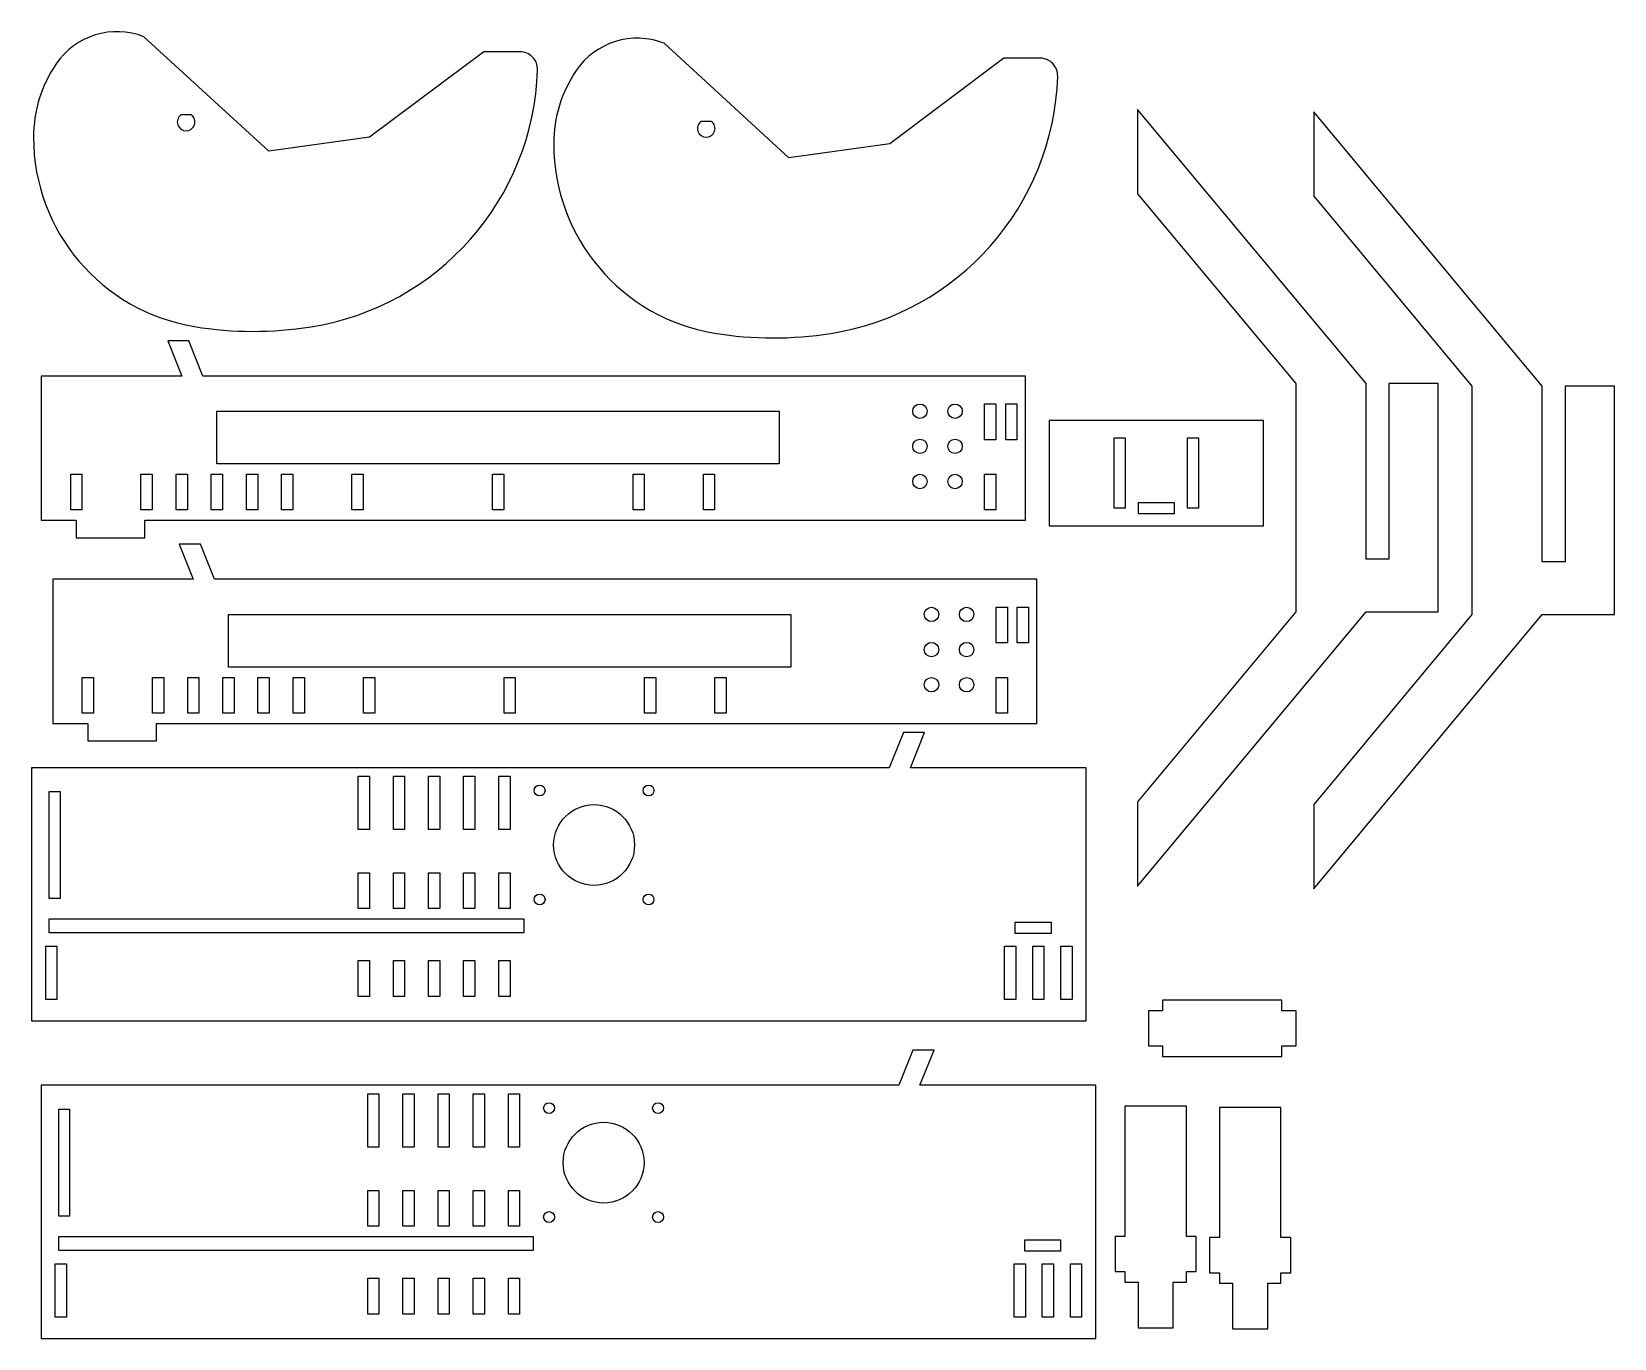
# Model space of a CAD drawing. Header units: millimetres. Extents: x 8 to 458, y 8 to 380.
import ezdxf

# ---------------------------------------------------------------- set-up
doc = ezdxf.new("R2010")
doc.units = ezdxf.units.MM

msp = doc.modelspace()

# ---------------------------------------------------------------- linework, layer by layer
for points in [[(151.61, 368.69, 0.423598), (146.62, 373.85), (136.32, 373.85), (103.83, 349.53), (75.13, 345.54), (39.62, 378.12, 0.350152), (14.63, 370.37, 0.150255), (8.22, 349.53, 0.367453), (54.01, 295.65, 0.079929), (87.08, 295.56, 0.359958)], [(299.59, 366.84, 0.423598), (294.59, 372), (284.3, 372), (251.81, 347.67), (223.11, 343.68), (187.6, 376.26, 0.350152), (162.61, 368.52, 0.150255), (156.2, 347.67, 0.367453), (201.98, 293.79, 0.079929), (235.06, 293.7, 0.359958)], [(50.13, 355.85, 3), (53.13, 355.85)], [(198.11, 354, 3), (201.11, 354)]]:
    msp.add_lwpolyline(points, format="xyb", close=True)
for points in [[(407.83, 279.46), (393.83, 279.46), (393.83, 229.46), (387.33, 229.46), (387.33, 279.46), (322.33, 357.46), (322.33, 333.46), (367.33, 279.46), (367.33, 214.46), (322.33, 160.46), (322.33, 136.46), (387.33, 214.46), (407.83, 214.46)], [(457.95, 278.71), (443.95, 278.71), (443.95, 228.71), (437.45, 228.71), (437.45, 278.71), (372.45, 356.71), (372.45, 332.71), (417.45, 278.71), (417.45, 213.71), (372.45, 159.71), (372.45, 135.71), (437.45, 213.71), (457.95, 213.71)], [(290.39, 240.57), (290.39, 281.57), (56.39, 281.57), (52.39, 291.57), (46.39, 291.57), (50.39, 281.57), (10.39, 281.57), (10.39, 240.57), (20.39, 240.57), (20.39, 235.57), (39.89, 235.57), (39.89, 240.57)], [(220.39, 256.57), (60.39, 256.57), (60.39, 271.57), (220.39, 271.57)], [(278.79, 273.67), (281.99, 273.67), (281.99, 263.47), (278.79, 263.47)], [(284.79, 273.67), (287.99, 273.67), (287.99, 263.47), (284.79, 263.47)], [(358.16, 238.97), (358.16, 268.97), (297.16, 268.97), (297.16, 238.97)], [(315.66, 263.97), (318.76, 263.97), (318.76, 243.97), (315.66, 243.97)], [(336.56, 263.97), (339.66, 263.97), (339.66, 243.97), (336.56, 243.97)], [(18.79, 253.67), (21.99, 253.67), (21.99, 243.47), (18.79, 243.47)], [(41.99, 253.67), (41.99, 243.47), (38.79, 243.47), (38.79, 253.67)], [(48.79, 243.47), (48.79, 253.67), (51.99, 253.67), (51.99, 243.47)], [(61.99, 253.67), (61.99, 243.47), (58.79, 243.47), (58.79, 253.67)], [(68.79, 243.47), (68.79, 253.67), (71.99, 253.67), (71.99, 243.47)], [(78.79, 243.47), (78.79, 253.67), (81.99, 253.67), (81.99, 243.47)], [(101.99, 253.67), (101.99, 243.47), (98.79, 243.47), (98.79, 253.67)], [(141.99, 253.67), (141.99, 243.47), (138.79, 243.47), (138.79, 253.67)], [(181.99, 253.67), (181.99, 243.47), (178.79, 243.47), (178.79, 253.67)], [(201.99, 253.67), (201.99, 243.47), (198.79, 243.47), (198.79, 253.67)], [(281.99, 253.67), (281.99, 243.47), (278.79, 243.47), (278.79, 253.67)], [(332.76, 245.57), (332.76, 242.37), (322.56, 242.37), (322.56, 245.57)], [(293.68, 182.75), (293.68, 223.75), (59.68, 223.75), (55.68, 233.75), (49.68, 233.75), (53.68, 223.75), (13.68, 223.75), (13.68, 182.75), (23.68, 182.75), (23.68, 177.75), (43.18, 177.75), (43.18, 182.75)], [(223.68, 198.75), (63.68, 198.75), (63.68, 213.75), (223.68, 213.75)], [(282.08, 215.85), (285.28, 215.85), (285.28, 205.65), (282.08, 205.65)], [(288.08, 215.85), (291.28, 215.85), (291.28, 205.65), (288.08, 205.65)], [(22.08, 195.85), (25.28, 195.85), (25.28, 185.65), (22.08, 185.65)], [(45.28, 195.85), (45.28, 185.65), (42.08, 185.65), (42.08, 195.85)], [(52.08, 185.65), (52.08, 195.85), (55.28, 195.85), (55.28, 185.65)], [(65.28, 195.85), (65.28, 185.65), (62.08, 185.65), (62.08, 195.85)], [(72.08, 185.65), (72.08, 195.85), (75.28, 195.85), (75.28, 185.65)], [(82.08, 185.65), (82.08, 195.85), (85.28, 195.85), (85.28, 185.65)], [(105.28, 195.85), (105.28, 185.65), (102.08, 185.65), (102.08, 195.85)], [(145.28, 195.85), (145.28, 185.65), (142.08, 185.65), (142.08, 195.85)], [(185.28, 195.85), (185.28, 185.65), (182.08, 185.65), (182.08, 195.85)], [(205.28, 195.85), (205.28, 185.65), (202.08, 185.65), (202.08, 195.85)], [(285.28, 195.85), (285.28, 185.65), (282.08, 185.65), (282.08, 195.85)], [(307.69, 98.15), (307.69, 170.15), (257.69, 170.15), (261.69, 180.15), (255.69, 180.15), (251.69, 170.15), (7.69, 170.15), (7.69, 98.15)], [(103.79, 152.55), (100.59, 152.55), (100.59, 167.75), (103.79, 167.75)], [(113.79, 152.55), (110.59, 152.55), (110.59, 167.75), (113.79, 167.75)], [(123.79, 152.55), (120.59, 152.55), (120.59, 167.75), (123.79, 167.75)], [(133.79, 152.55), (130.59, 152.55), (130.59, 167.75), (133.79, 167.75)], [(143.79, 167.75), (143.79, 152.55), (140.59, 152.55), (140.59, 167.75)], [(15.79, 132.95), (12.69, 132.95), (12.69, 163.35), (15.79, 163.35)], [(103.79, 140.25), (103.79, 130.05), (100.59, 130.05), (100.59, 140.25)], [(113.79, 140.25), (113.79, 130.05), (110.59, 130.05), (110.59, 140.25)], [(123.79, 140.25), (123.79, 130.05), (120.59, 130.05), (120.59, 140.25)], [(133.79, 140.25), (133.79, 130.05), (130.59, 130.05), (130.59, 140.25)], [(143.79, 140.25), (143.79, 130.05), (140.59, 130.05), (140.59, 140.25)], [(12.69, 127.15), (147.69, 127.15), (147.69, 123.15), (12.69, 123.15)], [(297.69, 126.15), (297.69, 122.95), (287.49, 122.95), (287.49, 126.15)], [(14.89, 119.35), (14.89, 104.15), (11.69, 104.15), (11.69, 119.35)], [(284.49, 119.35), (287.69, 119.35), (287.69, 104.15), (284.49, 104.15)], [(292.49, 119.35), (295.69, 119.35), (295.69, 104.15), (292.49, 104.15)], [(303.69, 119.35), (303.69, 104.15), (300.49, 104.15), (300.49, 119.35)], [(103.79, 105.05), (100.59, 105.05), (100.59, 115.25), (103.79, 115.25)], [(113.79, 105.05), (110.59, 105.05), (110.59, 115.25), (113.79, 115.25)], [(123.79, 115.25), (123.79, 105.05), (120.59, 105.05), (120.59, 115.25)], [(130.59, 115.25), (133.79, 115.25), (133.79, 105.05), (130.59, 105.05)], [(140.59, 105.05), (140.59, 115.25), (143.79, 115.25), (143.79, 105.05)], [(325.39, 91), (329.39, 91), (329.39, 88), (363.39, 88), (363.39, 91), (367.39, 91), (367.39, 101), (363.39, 101), (363.39, 104), (329.39, 104), (329.39, 101), (325.39, 101)], [(310.4, 7.78), (310.4, 79.78), (260.4, 79.78), (264.4, 89.78), (258.4, 89.78), (254.4, 79.78), (10.4, 79.78), (10.4, 7.78)], [(106.5, 62.18), (103.3, 62.18), (103.3, 77.38), (106.5, 77.38)], [(116.5, 62.18), (113.3, 62.18), (113.3, 77.38), (116.5, 77.38)], [(126.5, 62.18), (123.3, 62.18), (123.3, 77.38), (126.5, 77.38)], [(136.5, 62.18), (133.3, 62.18), (133.3, 77.38), (136.5, 77.38)], [(146.5, 77.38), (146.5, 62.18), (143.3, 62.18), (143.3, 77.38)], [(18.5, 42.58), (15.4, 42.58), (15.4, 72.98), (18.5, 72.98)], [(315.9, 26.8), (318.7, 26.8), (318.7, 23.8), (322.45, 23.8), (322.45, 10.8), (332.45, 10.8), (332.45, 23.8), (336.2, 23.8), (336.2, 26.8), (339, 26.8), (339, 36.8), (336.2, 36.8), (336.2, 73.8), (318.7, 73.8), (318.7, 36.8), (315.9, 36.8)], [(342.81, 26.45), (345.61, 26.45), (345.61, 23.45), (349.36, 23.45), (349.36, 10.45), (359.36, 10.45), (359.36, 23.45), (363.11, 23.45), (363.11, 26.45), (365.91, 26.45), (365.91, 36.45), (363.11, 36.45), (363.11, 73.45), (345.61, 73.45), (345.61, 36.45), (342.81, 36.45)], [(106.5, 49.88), (106.5, 39.68), (103.3, 39.68), (103.3, 49.88)], [(116.5, 49.88), (116.5, 39.68), (113.3, 39.68), (113.3, 49.88)], [(126.5, 49.88), (126.5, 39.68), (123.3, 39.68), (123.3, 49.88)], [(136.5, 49.88), (136.5, 39.68), (133.3, 39.68), (133.3, 49.88)], [(146.5, 49.88), (146.5, 39.68), (143.3, 39.68), (143.3, 49.88)], [(15.4, 36.78), (150.4, 36.78), (150.4, 32.78), (15.4, 32.78)], [(300.4, 35.78), (300.4, 32.58), (290.2, 32.58), (290.2, 35.78)], [(17.6, 28.98), (17.6, 13.78), (14.4, 13.78), (14.4, 28.98)], [(287.2, 28.98), (290.4, 28.98), (290.4, 13.78), (287.2, 13.78)], [(295.2, 28.98), (298.4, 28.98), (298.4, 13.78), (295.2, 13.78)], [(306.4, 28.98), (306.4, 13.78), (303.2, 13.78), (303.2, 28.98)], [(106.5, 14.68), (103.3, 14.68), (103.3, 24.88), (106.5, 24.88)], [(116.5, 14.68), (113.3, 14.68), (113.3, 24.88), (116.5, 24.88)], [(126.5, 24.88), (126.5, 14.68), (123.3, 14.68), (123.3, 24.88)], [(133.3, 24.88), (136.5, 24.88), (136.5, 14.68), (133.3, 14.68)], [(143.3, 14.68), (143.3, 24.88), (146.5, 24.88), (146.5, 14.68)]]:
    msp.add_lwpolyline(points, close=True)
for centre, radius in [((260.39, 271.57), 2.05), ((270.39, 271.57), 2.05), ((260.39, 261.57), 2.05), ((270.39, 261.57), 2.05), ((260.39, 251.57), 2.05), ((270.39, 251.57), 2.05), ((263.68, 213.75), 2.05), ((273.68, 213.75), 2.05), ((263.68, 203.75), 2.05), ((273.68, 203.75), 2.05), ((263.68, 193.75), 2.05), ((273.68, 193.75), 2.05), ((152.19, 163.65), 1.55), ((183.19, 163.65), 1.55), ((167.69, 148.15), 11.5), ((152.19, 132.65), 1.55), ((183.19, 132.65), 1.55), ((154.9, 73.28), 1.55), ((185.9, 73.28), 1.55), ((170.4, 57.78), 11.5), ((154.9, 42.28), 1.55), ((185.9, 42.28), 1.55)]:
    msp.add_circle(centre, radius)

doc.saveas('drawing.dxf')
